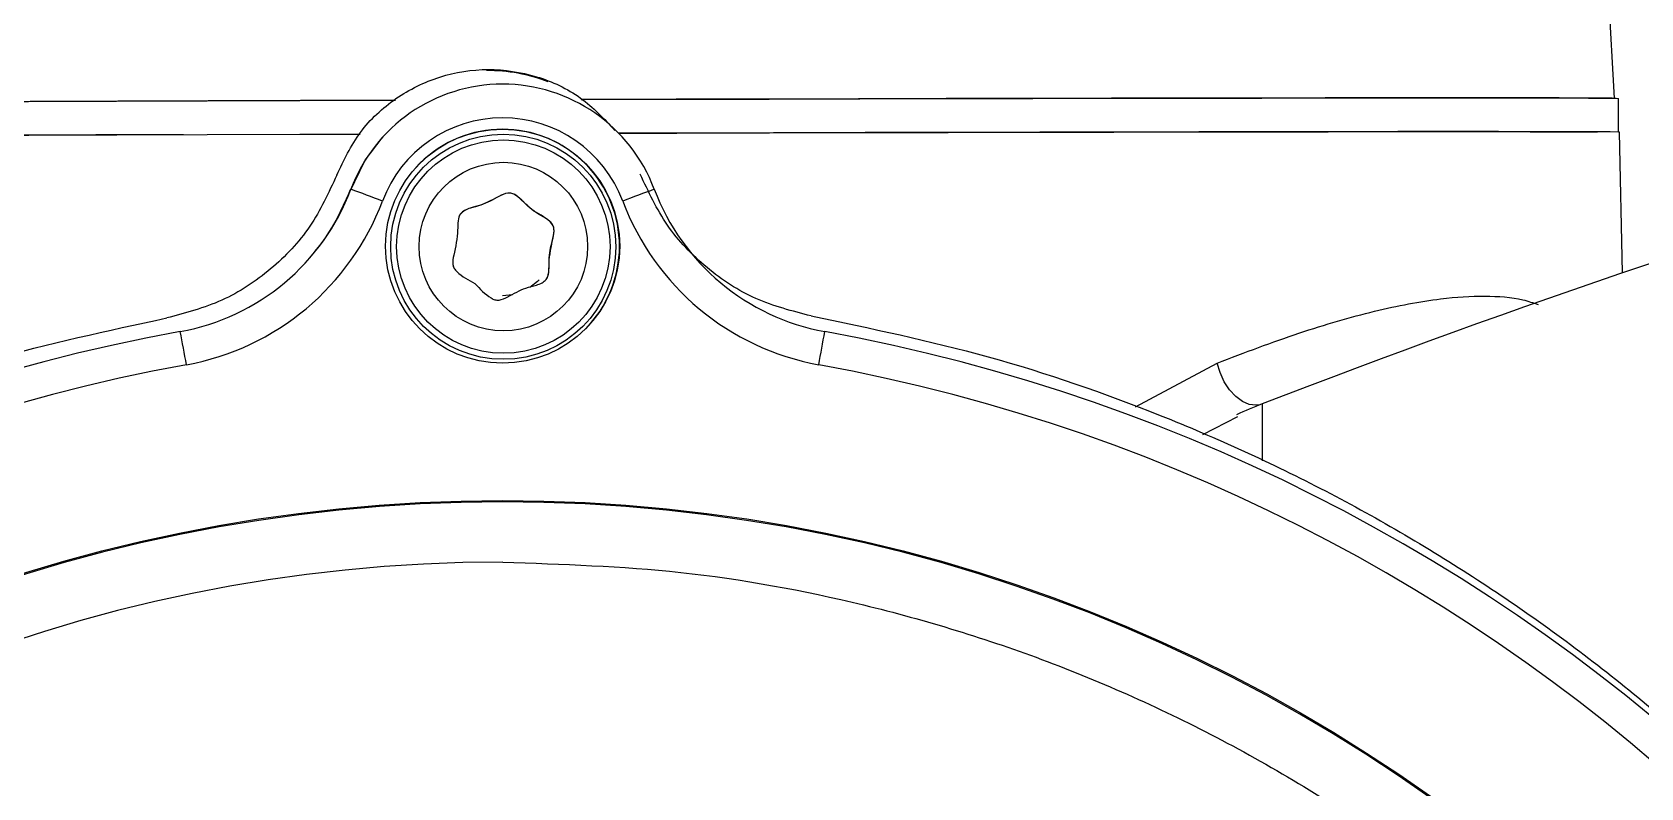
# Model space of a CAD drawing. Header units: millimetres. Extents: x 2384 to 4064, y 886 to 2074.
# Drawn here: x 3468.7 to 3540.2, y 1876.4 to 1910 of the extents above; entities that cross this region are included whole.
import ezdxf

# ---------------------------------------------------------------- set-up
doc = ezdxf.new("R2010")
doc.units = ezdxf.units.MM

msp = doc.modelspace()

# ---------------------------------------------------------------- linework, layer by layer
at = {"color": 7, "linetype": 'Continuous', "lineweight": 25}
for p, q in [((3538.983, 1907.048), (3538.71, 1911.954)), ((3539.168, 1905.544), (3539.163, 1907.04)), ((3484.271, 1905.319), (3484.248, 1905.293)), ((3539.337, 1899.288), (3539.209, 1905.54)), ((3482.793, 1902.867), (3482.802, 1902.877)), ((3482.843, 1902.991), (3482.858, 1903.007)), ((3490.042, 1898.315), (3489.592, 1898.269)), ((3517.712, 1893.334), (3521.334, 1895.288)), ((3522.242, 1892.899), (3520.692, 1892.099))]:
    msp.add_line(p, q, dxfattribs=at)
at = {"color": 7, "linetype": 'Continuous', "lineweight": 25, "flags": 128}
for points in [[(3438.763, 1906.724), (3438.862, 1906.73), (3439.302, 1906.74), (3440.09, 1906.75), (3441.22, 1906.761), (3442.686, 1906.773), (3444.476, 1906.786), (3446.578, 1906.799), (3448.977, 1906.813), (3451.657, 1906.828), (3454.599, 1906.843), (3457.782, 1906.858), (3461.183, 1906.873), (3464.779, 1906.889), (3468.545, 1906.904), (3472.454, 1906.919), (3476.479, 1906.934), (3480.591, 1906.949), (3484.762, 1906.963), (3484.837, 1906.963)], [(3484.836, 1906.963), (3484.777, 1906.963), (3480.621, 1906.948), (3476.523, 1906.934), (3472.513, 1906.919), (3468.618, 1906.904), (3464.866, 1906.889), (3461.282, 1906.873), (3457.893, 1906.858), (3454.722, 1906.843), (3451.791, 1906.828), (3449.12, 1906.813), (3446.73, 1906.799), (3444.635, 1906.786), (3442.851, 1906.773), (3441.391, 1906.761), (3440.264, 1906.75), (3439.479, 1906.74), (3439.042, 1906.731), (3438.943, 1906.725)], [(3493.09, 1906.989), (3493.164, 1906.989), (3497.335, 1907.001), (3501.447, 1907.013), (3505.472, 1907.023), (3509.381, 1907.033), (3513.147, 1907.041), (3516.743, 1907.048), (3520.144, 1907.054), (3523.327, 1907.059), (3526.269, 1907.063), (3528.949, 1907.065), (3531.348, 1907.066), (3533.45, 1907.066), (3535.24, 1907.064), (3536.706, 1907.062), (3537.837, 1907.057), (3538.624, 1907.052), (3539.064, 1907.046), (3539.163, 1907.04)], [(3538.983, 1907.04), (3538.885, 1907.045), (3538.447, 1907.052), (3537.662, 1907.057), (3536.535, 1907.061), (3535.075, 1907.064), (3533.291, 1907.065), (3531.197, 1907.065), (3528.806, 1907.064), (3526.135, 1907.062), (3523.204, 1907.058), (3520.033, 1907.054), (3516.644, 1907.047), (3513.06, 1907.04), (3509.308, 1907.032), (3505.413, 1907.023), (3501.402, 1907.012), (3497.305, 1907.001), (3493.149, 1906.989), (3493.09, 1906.989)], [(3438.852, 1905.219), (3438.779, 1905.222), (3438.867, 1905.23), (3439.307, 1905.24), (3440.094, 1905.25), (3441.225, 1905.261), (3442.69, 1905.273), (3444.481, 1905.286), (3446.583, 1905.299), (3448.982, 1905.313), (3451.662, 1905.328), (3454.604, 1905.343), (3457.786, 1905.358), (3461.188, 1905.373), (3464.784, 1905.389), (3468.55, 1905.404), (3472.459, 1905.419), (3476.484, 1905.434), (3480.596, 1905.449), (3483.269, 1905.458)], [(3482.793, 1902.867), (3483.491, 1904.3), (3484.248, 1905.293)], [(3539.209, 1905.54), (3539.163, 1905.544), (3538.802, 1905.551), (3538.081, 1905.557), (3537.006, 1905.561), (3535.586, 1905.564), (3533.829, 1905.566), (3531.749, 1905.566), (3529.361, 1905.565), (3526.682, 1905.563), (3523.731, 1905.56), (3520.53, 1905.555), (3517.101, 1905.549), (3513.47, 1905.542), (3509.662, 1905.533), (3505.705, 1905.524), (3501.627, 1905.513), (3497.458, 1905.502), (3494.761, 1905.494)], [(3494.761, 1905.494), (3497.339, 1905.501), (3501.452, 1905.513), (3505.477, 1905.523), (3509.386, 1905.533), (3513.152, 1905.541), (3516.748, 1905.548), (3520.149, 1905.554), (3523.332, 1905.559), (3526.273, 1905.563), (3528.953, 1905.565), (3531.353, 1905.566), (3533.455, 1905.566), (3535.245, 1905.564), (3536.711, 1905.562), (3537.841, 1905.557), (3538.239, 1905.555)], [(3481.983, 1901.241), (3482.272, 1901.74), (3482.793, 1902.867)], [(3491.22, 1898.989), (3491.148, 1898.913), (3490.811, 1898.637)], [(3523.246, 1893.434), (3523.064, 1893.408), (3522.768, 1893.448), (3522.464, 1893.581), (3522.168, 1893.803), (3521.894, 1894.1), (3521.656, 1894.459), (3521.466, 1894.862), (3521.334, 1895.288)], [(3523.338, 1893.47), (3523.339, 1893.325), (3523.341, 1892.772), (3523.344, 1891.81), (3523.346, 1890.943)]]:
    msp.add_lwpolyline(points, dxfattribs=at)
at = {"color": 7, "linetype": 'Continuous', "lineweight": 25}
for centre, radius in [((3489.601, 1900.478), 5.2), ((3489.629, 1900.452), 5), ((3489.634, 1900.458), 4.739), ((3489.636, 1900.46), 3.742), ((3489.601, 1817.978), 71.202)]:
    msp.add_circle(centre, radius, dxfattribs=at)
for centre, radius, start, end in [((3673.739, 1504.81), 416.745, 101.22027, 111.15509), ((3488.982, 1901.076), 7.2, 68.50928, 90.72361), ((3489.598, 1900.475), 7.2, 20.58662, 159.41319), ((3489.601, 1900.478), 5.7, 20.58662, 159.4132), ((3489.592, 1900.469), 5.2, 317.72621, 137.72594), ((3473.497, 1906.523), 10, 280.30601, 339.41336), ((3473.482, 1906.507), 10, 317.72608, 339.41336), ((3427.999, 1753.751), 159.019, 69.27821, 69.81918), ((3607.847, 1602.944), 320.112, 110.38598, 110.65385), ((3505.7, 1906.523), 10, 200.58678, 259.69378), ((3473.499, 1906.526), 11.5, 280.30601, 339.41336), ((3505.702, 1906.526), 11.5, 200.58678, 259.69378), ((3489.598, 1817.976), 80, 100.30599, 169.69399), ((3294.113, 1862.599), 184.351, 10.18952, 10.65499), ((3232.253, 1944.943), 275.911, 349.61597, 349.92679), ((3489.598, 1817.975), 80, 10.30621, 79.69381), ((3489.601, 1817.979), 78.5, 100.30599, 169.69399), ((3489.601, 1817.978), 78.5, 10.30621, 79.69381), ((3530.556, 1874.818), 20, 111.15509, 114.6915), ((3489.603, 1817.981), 71.137, 270.00008, 179.99995), ((3489.608, 1817.986), 68.457, 90.00009, 359.99993)]:
    msp.add_arc(centre, radius, start, end, dxfattribs=at)
for points, knots in [([(3482.234, 1903.635), (3482.547, 1904.294), (3483.174, 1905.612), (3484.808, 1907.119), (3486.777, 1908.096), (3488.961, 1908.437), (3491.134, 1908.104), (3493.127, 1907.179), (3494.109, 1906.135), (3494.591, 1905.622)], [0, 0, 0, 0, 0.1435764, 0.2871529, 0.4307293, 0.5743058, 0.7178822, 0.8614587, 1, 1, 1, 1]), ([(3475.433, 1905.43), (3475.148, 1905.429), (3472.487, 1905.42), (3467.677, 1905.401), (3463.49, 1905.383), (3461.397, 1905.374)], [0, 0, 0, 0, 0.056546, 0.528273, 1, 1, 1, 1]), ([(3488.371, 1898.815), (3488.087, 1898.969), (3487.748, 1899.153), (3487.438, 1899.481), (3487.356, 1899.74), (3487.486, 1900.316), (3487.618, 1900.956), (3487.601, 1901.578), (3487.69, 1901.912), (3487.924, 1902.084), (3488.235, 1902.195), (3488.775, 1902.316), (3489.292, 1902.616), (3489.746, 1902.847), (3490.017, 1902.835), (3490.416, 1902.624), (3490.841, 1902.028), (3491.527, 1901.77), (3491.834, 1901.438), (3491.915, 1901.18), (3491.786, 1900.603), (3491.653, 1899.963), (3491.67, 1899.342), (3491.582, 1899.007), (3491.347, 1898.836), (3491.037, 1898.724), (3490.497, 1898.603), (3489.98, 1898.303), (3489.526, 1898.072), (3489.255, 1898.084), (3488.859, 1898.299), (3488.593, 1898.58), (3488.371, 1898.815)], [0, 0, 0, 0, 0.066265, 0.079332, 0.091749, 0.120574, 0.19854, 0.226761, 0.249845, 0.26589, 0.284505, 0.318085, 0.379426, 0.408251, 0.420668, 0.433735, 0.5, 0.566265, 0.579332, 0.591749, 0.620574, 0.69854, 0.726761, 0.749845, 0.76589, 0.784505, 0.818085, 0.879426, 0.908251, 0.920668, 0.933735, 1, 1, 1, 1]), ([(3491.504, 1898.976), (3491.514, 1898.982), (3491.589, 1899.031), (3491.635, 1899.226), (3491.673, 1899.544), (3491.646, 1900.103), (3491.805, 1900.678), (3491.912, 1901.176), (3491.83, 1901.435), (3491.523, 1901.766), (3490.838, 1902.024), (3490.412, 1902.62), (3490.013, 1902.831), (3489.742, 1902.844), (3489.217, 1902.572), (3488.645, 1902.268), (3488.028, 1902.148), (3487.84, 1901.999), (3487.761, 1901.935)], [0, 0, 0, 0, 0.0046773, 0.0367678, 0.0739982, 0.1411576, 0.2638405, 0.321489, 0.3463242, 0.3724579, 0.5049876, 0.6375173, 0.663651, 0.6884863, 0.7461347, 0.9020674, 0.95851, 1, 1, 1, 1]), ([(3521.334, 1895.288), (3522.568, 1895.753), (3525.036, 1896.683), (3528.358, 1897.643), (3531.093, 1898.172), (3533.249, 1898.293), (3534.691, 1898.202), (3535.377, 1897.961), (3535.597, 1897.883)], [0, 0, 0, 0, 0.207384, 0.415154, 0.619449, 0.773526, 0.927102, 1, 1, 1, 1]), ([(3503.306, 1897.379), (3505.942, 1896.829), (3511.213, 1895.728), (3518.857, 1893.078), (3526.211, 1889.727), (3533.185, 1885.637), (3539.714, 1880.87), (3545.724, 1875.467), (3551.179, 1869.494), (3555.933, 1862.969), (3559.04, 1858.061), (3560.328, 1855.248), (3560.496, 1854.882)], [0, 0, 0, 0, 0.109293, 0.218586, 0.327879, 0.437172, 0.546465, 0.655758, 0.765051, 0.874344, 0.983637, 1, 1, 1, 1]), ([(3489.608, 1886.443), (3492.248, 1886.354), (3497.64, 1886.173), (3505.768, 1884.673), (3513.932, 1882.175), (3521.926, 1878.55), (3529.53, 1873.84), (3536.525, 1868.111), (3542.547, 1861.676), (3547.531, 1854.779), (3551.479, 1847.649), (3554.505, 1840.254), (3556.587, 1832.762), (3557.839, 1825.328), (3557.991, 1820.402), (3558.065, 1817.986)], [0, 0, 0, 0, 0.073675, 0.150434, 0.229885, 0.311524, 0.394751, 0.478886, 0.563205, 0.640041, 0.715869, 0.790184, 0.862545, 0.932581, 1, 1, 1, 1])]:
    msp.add_open_spline(points, degree=3, knots=knots, dxfattribs=at)
for points in [[(3482.234, 1903.635), (3481.874, 1902.851), (3481.154, 1901.284), (3479.357, 1899.391), (3477.184, 1897.948), (3475.516, 1897.509), (3474.681, 1897.289)], [(3503.306, 1897.379), (3502.471, 1897.593), (3500.8, 1898.022), (3498.617, 1899.452), (3496.809, 1901.333), (3496.079, 1902.896), (3495.714, 1903.678)], [(3410.488, 1832.69), (3411.038, 1835.326), (3412.139, 1840.597), (3414.789, 1848.241), (3418.14, 1855.595), (3422.23, 1862.569), (3426.997, 1869.097), (3432.399, 1875.111), (3438.379, 1880.551), (3444.877, 1885.359), (3451.825, 1889.493), (3459.158, 1892.89), (3466.785, 1895.588), (3472.049, 1896.722), (3474.681, 1897.289)]]:
    msp.add_open_spline(points, degree=3, dxfattribs=at)

doc.saveas('drawing.dxf')
